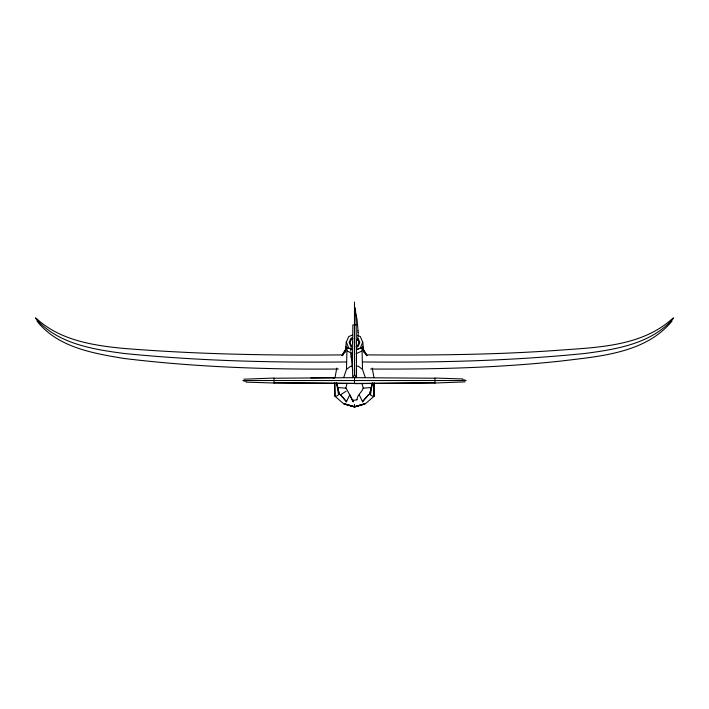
<?xml version="1.0" encoding="UTF-8"?>
<svg xmlns="http://www.w3.org/2000/svg" width="709" height="709" viewBox="0 0 709 709"><rect width="100%" height="100%" fill="white"/><g stroke="black" fill="none" stroke-linecap="round" stroke-linejoin="round"><path stroke-width="1.06" d="M352.444 368.884L352.462 363.602M352.453 363.602L352.86 324.899L356.157 324.899L356.521 361.891M434.954 382.842L354.509 383.649L354.509 377.667L434.954 378.234L434.954 382.842L354.491 383.418L274.046 382.842L274.046 378.234L354.509 377.667M354.491 302.069L354.5 374.857L356.264 377.631L356.521 350.964M356.494 376.018L356.538 368.884M334.745 383.72L334.949 396.26L343.954 404.033L354.491 406.886L365.046 404.033L374.051 396.26L374.263 382.807M354.5 404.431L354.491 406.931L364.905 403.793L354.5 406.611L344.095 403.793L354.491 406.931L364.142 404.015M343.83 377.161L346.488 369.398L346.993 347.596L351.584 349.129M365.17 377.161L362.512 369.398L362.007 347.596L356.45 349.528M350.964 348.571L351.442 345.841M358.036 336.367L357.558 339.097M374.033 383.436L374.051 396.26L372.305 396.056L370.444 394.771L372.429 382.78M335.056 377.454L336.775 368.086M346.284 347.25L345.186 352.222L346.284 341.898L348.668 347.959M349.794 394.753C359.357 414.384 346.276 387.149 345.753 388.178L346.923 383.941M344.937 351.354L346.497 346.258M356.919 399.805C357.239 394.833 361.723 392.494 363.247 388.178L362.077 383.941M346.311 402.012L349.697 394.931M357.176 340.24L357.363 339.726M346.284 342.279L348.668 336.598L352.559 334.923M360.332 347.959L362.716 342.279L360.332 336.598L357.425 335.348M342.172 355.803L344.991 350.689L342.465 355.156M342.341 355.484L344.991 350.689M342.633 355.262L345.274 350.866M342.128 355.519L344.928 350.928M354.5 374.857L352.736 377.631L352.462 368.884M344.689 351.274L345.744 349.714M352.586 341.898L352.586 343.041M356.414 343.041L356.414 341.898M671.999 321.08C645.624 353.242 599.947 356.246 561.625 360.987C498.232 367.874 434.404 369.389 370.683 369.026M669.783 321.762L673.55 317.907L671.999 320.051C649.914 344.025 615.766 349.395 585.014 353.454C511.286 360.854 437.134 362.751 363.079 361.962M671.999 319.023C642.088 345.779 599.566 347.286 561.625 350.033C496.654 354.854 431.462 355.351 366.331 354.89M346.488 369.398L350.654 366.234L352.577 366.048M352.825 338.521C350.14 339.673 349.404 343.466 351.513 345.505M356.175 346.4C358.86 345.248 359.596 341.463 357.487 339.425M346.134 391.191L340.506 394.816L346.417 401.595L340.364 394.594M370.24 387.61L363.247 388.178M356.343 353.667L361.874 351.008M356.379 349.634L362.007 347.596M357.008 399.725L354.5 400.275L351.992 399.725M465.095 381.885L434.954 383.028M243.905 379.2L274.046 378.048M355.696 313.21L357.008 319.236L358.027 330.686M310.87 377.879L332.158 377.72L334.293 378.26M342.669 354.89C269.721 355.643 196.73 354.252 123.986 348.447C93.42 345.522 60.593 340.488 37.001 319.023M345.921 361.962C271.866 362.751 197.714 360.854 123.986 353.454C93.234 349.395 59.086 344.025 37.001 320.051L35.45 317.907L39.217 321.762M242.868 380.538L466.132 380.538M338.317 369.026C266.744 369.628 195.081 367.094 123.986 358.462C93.003 353.339 57.562 347.339 37.001 321.08M274.046 382.842L354.509 383.418M434.954 378.048L462.835 378.961M274.046 383.028L246.165 382.124M462.835 379.935L465.095 380.024M243.905 381.052L246.165 381.141M345.753 388.178L338.76 387.61M356.423 366.048L358.346 366.234L362.512 369.398M344.095 403.793L354.491 406.931M346.993 347.596L351.691 349.289M369.841 394.55L370.444 394.771M347.126 351.008L351.735 353.224M363.256 349.714L366.828 355.803M358.267 338.663L359.835 342.438L358.267 346.205A5.326 5.326 0 0 1 356.538 347.357M350.733 346.205L349.165 342.438L350.733 338.663A5.326 5.326 0 0 1 352.462 337.511M364.825 352.657L365.924 354.447M364.072 350.928L366.872 355.519M364.311 351.274L364.009 350.689L366.642 355.236M364.009 350.689L366.659 355.484M359.303 394.931L362.689 402.012M362.503 346.258L364.063 351.354M362.716 347.25L363.814 352.222L362.716 341.898M352.745 370.603L350.973 354.252M372.225 368.086L373.944 377.454M336.571 382.78L338.556 394.771L336.695 396.056L334.949 396.26L334.737 382.807M351.177 355.9L351.309 357.832M355.404 307.848L356.157 324.899M358.107 332.22L358.169 335.082M357.974 330.686L358.01 332.22M350.99 352.71L351.026 354.252M350.831 349.856L350.84 351.256M374.033 383.339L374.033 395.87M371.933 384.615L369.637 394.443L371.933 384.615M368.636 394.594L362.583 401.595L368.636 394.594M339.363 394.443L337.067 384.615L339.363 394.443"/></g></svg>
